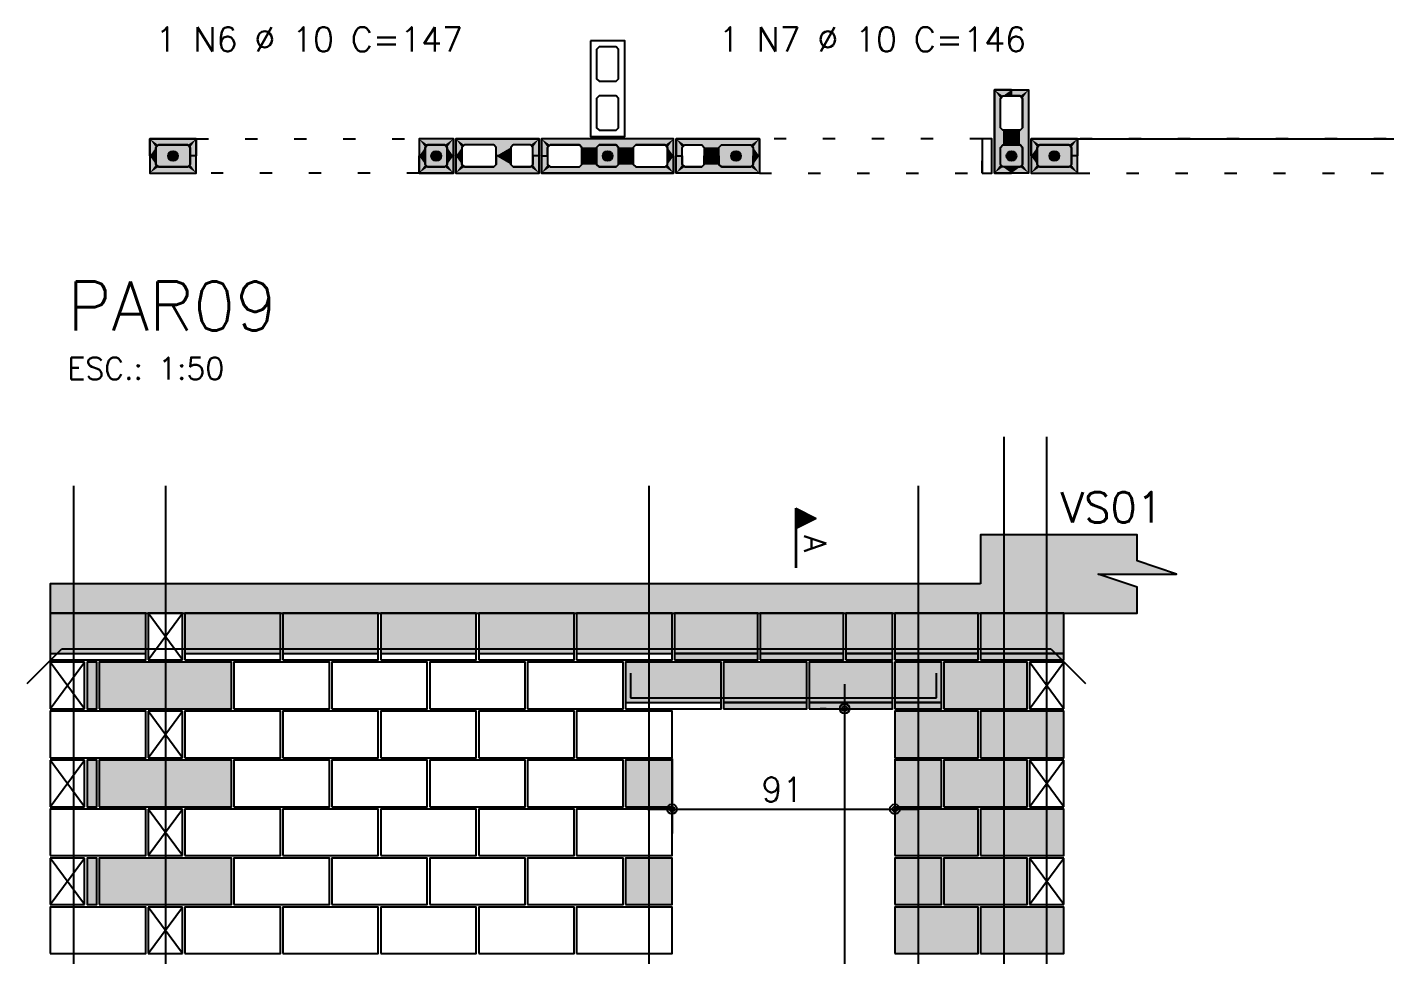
# Model space of a CAD drawing. Extents: x -1.9 to 86, y -1.6 to 61.
# Drawn here: x 7.53 to 18.62, y 38.34 to 45.91 of the extents above; entities that cross this region are included whole.
import ezdxf

# ---------------------------------------------------------------- set-up
doc = ezdxf.new("R2010")
doc.units = 0
doc.header["$MEASUREMENT"] = 0
doc.linetypes.add('ESTILO_TQS_0002', pattern=[0.4, 0.1, -0.3])
for name, color, linetype in [('25', 1, 'CONTINUOUS'), ('PENA_01', 1, 'CONTINUOUS'), ('PENA_02', 2, 'CONTINUOUS'), ('PENA_03', 3, 'CONTINUOUS'), ('PENA_05', 5, 'CONTINUOUS'), ('PENA_06', 6, 'CONTINUOUS'), ('PENA_09', 254, 'CONTINUOUS'), ('PENA_11', 252, 'CONTINUOUS'), ('PENA_19', 240, 'CONTINUOUS'), ('PENA_21', 100, 'CONTINUOUS'), ('PENA_23', 50, 'CONTINUOUS')]:
    doc.layers.add(name, color=color, linetype=linetype)
doc.styles.get("Standard").update_dxf_attribs({"font": 'ROMANS.SHX'})

msp = doc.modelspace()

# ---------------------------------------------------------------- linework, layer by layer
at = {"layer": '25', "linetype": 'Continuous'}
for points in [[(8.097, 40.726), (8.017, 40.726), (8.017, 40.346), (8.097, 40.346), (8.097, 40.726)], [(8.097, 39.926), (8.017, 39.926), (8.017, 39.546), (8.097, 39.546), (8.097, 39.926)], [(8.097, 39.126), (8.017, 39.126), (8.017, 38.746), (8.097, 38.746), (8.097, 39.126)]]:
    msp.add_lwpolyline(points, dxfattribs=at)
for points in [[(8.097, 40.726), (8.017, 40.726), (8.017, 40.346)], [(8.097, 40.726), (8.017, 40.346), (8.097, 40.346)], [(8.097, 40.726), (8.097, 40.346), (8.097, 40.726)], [(8.097, 39.926), (8.017, 39.926), (8.017, 39.546)], [(8.097, 39.926), (8.017, 39.546), (8.097, 39.546)], [(8.097, 39.926), (8.097, 39.546), (8.097, 39.926)], [(8.097, 39.126), (8.017, 39.126), (8.017, 38.746)], [(8.097, 39.126), (8.017, 38.746), (8.097, 38.746)], [(8.097, 39.126), (8.097, 38.746), (8.097, 39.126)]]:
    msp.add_solid(points, dxfattribs=at)
at = {"layer": 'PENA_01', "linetype": 'Continuous'}
for p, q in [((7.717, 40.796), (8.497, 40.796)), ((8.817, 40.796), (9.597, 40.796)), ((9.617, 40.796), (10.397, 40.796)), ((10.417, 40.796), (11.197, 40.796)), ((11.217, 40.796), (11.997, 40.796)), ((12.017, 40.796), (12.797, 40.796)), ((12.817, 40.796), (13.497, 40.796)), ((13.517, 40.796), (14.197, 40.796)), ((14.217, 40.796), (14.597, 40.796)), ((14.617, 40.796), (15.297, 40.796)), ((15.317, 40.796), (15.997, 40.796)), ((14.207, 40.546), (14.207, 35.726)), ((12.417, 40.396), (13.197, 40.396)), ((13.217, 40.396), (13.897, 40.396)), ((13.917, 40.396), (14.597, 40.396)), ((14.617, 40.396), (14.997, 40.396)), ((14.057, 40.346), (14.007, 40.346)), ((12.797, 39.936), (12.797, 39.326)), ((14.617, 39.936), (14.617, 39.326)), ((12.597, 39.526), (14.817, 39.526))]:
    msp.add_line(p, q, dxfattribs=at)
for points in [[(12.2, 45.751), (12.18, 45.731), (12.18, 45.491), (12.2, 45.471), (12.34, 45.471), (12.36, 45.491), (12.36, 45.731), (12.34, 45.751), (12.2, 45.751)], [(12.2, 45.351), (12.18, 45.331), (12.18, 45.091), (12.2, 45.071), (12.34, 45.071), (12.36, 45.091), (12.36, 45.331), (12.34, 45.351), (12.2, 45.351)], [(15.48, 45.091), (15.48, 45.331), (15.5, 45.351), (15.64, 45.351), (15.66, 45.331), (15.66, 45.091), (15.64, 45.071), (15.5, 45.071), (15.48, 45.091)], [(8.84, 44.951), (8.6, 44.951), (8.58, 44.931), (8.58, 44.791), (8.6, 44.771), (8.84, 44.771), (8.86, 44.791), (8.86, 44.931), (8.84, 44.951)], [(10.78, 44.791), (10.8, 44.771), (10.94, 44.771), (10.96, 44.791), (10.96, 44.931), (10.94, 44.951), (10.8, 44.951), (10.78, 44.931), (10.78, 44.791)], [(11.34, 44.951), (11.1, 44.951), (11.08, 44.931), (11.08, 44.791), (11.1, 44.771), (11.34, 44.771), (11.36, 44.791), (11.36, 44.931), (11.34, 44.951)], [(11.64, 44.951), (11.5, 44.951), (11.48, 44.931), (11.48, 44.791), (11.5, 44.771), (11.64, 44.771), (11.66, 44.791), (11.66, 44.931), (11.64, 44.951)], [(11.78, 44.791), (11.8, 44.771), (12.04, 44.771), (12.06, 44.791), (12.06, 44.931), (12.04, 44.951), (11.8, 44.951), (11.78, 44.931), (11.78, 44.791)], [(12.18, 44.791), (12.2, 44.771), (12.34, 44.771), (12.36, 44.791), (12.36, 44.931), (12.34, 44.951), (12.2, 44.951), (12.18, 44.931), (12.18, 44.791)], [(12.48, 44.791), (12.5, 44.771), (12.74, 44.771), (12.76, 44.791), (12.76, 44.931), (12.74, 44.951), (12.5, 44.951), (12.48, 44.931), (12.48, 44.791)], [(12.9, 44.951), (13.04, 44.951), (13.06, 44.931), (13.06, 44.791), (13.04, 44.771), (12.9, 44.771), (12.88, 44.791), (12.88, 44.931), (12.9, 44.951)], [(13.2, 44.951), (13.44, 44.951), (13.46, 44.931), (13.46, 44.791), (13.44, 44.771), (13.2, 44.771), (13.18, 44.791), (13.18, 44.931), (13.2, 44.951)], [(15.48, 44.791), (15.48, 44.931), (15.5, 44.951), (15.64, 44.951), (15.66, 44.931), (15.66, 44.791), (15.64, 44.771), (15.5, 44.771), (15.48, 44.791)], [(16.04, 44.951), (15.8, 44.951), (15.78, 44.931), (15.78, 44.791), (15.8, 44.771), (16.04, 44.771), (16.06, 44.791), (16.06, 44.931), (16.04, 44.951)]]:
    msp.add_lwpolyline(points, dxfattribs=at)
at = {"layer": 'PENA_02', "linetype": 'Continuous'}
for p, q in [((12.81, 45.001), (11.73, 45.001)), ((11.73, 45.001), (11.73, 44.721)), ((12.81, 44.721), (12.81, 45.001)), ((16.11, 45.001), (19.03, 45.001)), ((11.73, 44.721), (12.81, 44.721)), ((8.797, 41.126), (8.517, 41.126)), ((8.517, 41.126), (8.517, 40.746)), ((8.797, 40.746), (8.797, 41.126)), ((7.997, 40.726), (7.717, 40.726)), ((7.717, 40.726), (7.717, 40.346)), ((7.997, 40.346), (7.997, 40.726)), ((8.517, 40.746), (8.797, 40.746)), ((15.997, 40.726), (15.717, 40.726)), ((15.717, 40.726), (15.717, 40.346)), ((15.997, 40.346), (15.997, 40.726)), ((7.717, 40.346), (7.997, 40.346)), ((8.797, 40.326), (8.517, 40.326)), ((8.517, 40.326), (8.517, 39.946)), ((8.797, 39.946), (8.797, 40.326)), ((15.717, 40.346), (15.997, 40.346)), ((8.517, 39.946), (8.797, 39.946)), ((7.997, 39.926), (7.717, 39.926)), ((7.717, 39.926), (7.717, 39.546)), ((7.997, 39.546), (7.997, 39.926)), ((15.997, 39.926), (15.717, 39.926)), ((15.717, 39.926), (15.717, 39.546)), ((15.997, 39.546), (15.997, 39.926)), ((7.717, 39.546), (7.997, 39.546)), ((8.797, 39.526), (8.517, 39.526)), ((8.517, 39.526), (8.517, 39.146)), ((8.797, 39.146), (8.797, 39.526)), ((15.717, 39.546), (15.997, 39.546)), ((7.997, 39.126), (7.717, 39.126)), ((7.717, 39.126), (7.717, 38.746)), ((7.997, 38.746), (7.997, 39.126)), ((8.517, 39.146), (8.797, 39.146)), ((15.997, 39.126), (15.717, 39.126)), ((15.717, 39.126), (15.717, 38.746)), ((15.997, 38.746), (15.997, 39.126)), ((7.717, 38.746), (7.997, 38.746)), ((8.797, 38.726), (8.517, 38.726)), ((8.517, 38.726), (8.517, 38.346)), ((8.797, 38.346), (8.797, 38.726)), ((15.717, 38.746), (15.997, 38.746)), ((8.517, 38.346), (8.797, 38.346))]:
    msp.add_line(p, q, dxfattribs=at)
for points in [[(12.13, 45.801), (12.13, 45.021), (12.41, 45.021), (12.41, 45.801), (12.13, 45.801)], [(15.43, 44.721), (15.43, 45.401), (15.71, 45.401), (15.71, 44.721), (15.43, 44.721)], [(8.91, 45.001), (8.53, 45.001), (8.53, 44.721), (8.91, 44.721), (8.91, 45.001)], [(10.73, 44.721), (11.01, 44.721), (11.01, 45.001), (10.73, 45.001), (10.73, 44.721)], [(11.71, 45.001), (11.03, 45.001), (11.03, 44.721), (11.71, 44.721), (11.71, 45.001)], [(12.83, 45.001), (13.51, 45.001), (13.51, 44.721), (12.83, 44.721), (12.83, 45.001)], [(15.33, 44.721), (15.41, 44.721), (15.41, 45.001), (15.33, 45.001), (15.33, 44.721)], [(16.11, 45.001), (15.73, 45.001), (15.73, 44.721), (16.11, 44.721), (16.11, 45.001)], [(15.317, 41.366), (7.717, 41.366), (7.717, 41.126), (16.597, 41.126), (16.597, 41.339), (16.277, 41.446), (16.917, 41.446), (16.597, 41.553), (16.597, 41.766), (15.317, 41.766), (15.317, 41.366)], [(7.717, 40.746), (8.497, 40.746), (8.497, 41.126), (7.717, 41.126), (7.717, 40.746)], [(8.817, 40.746), (9.597, 40.746), (9.597, 41.126), (8.817, 41.126), (8.817, 40.746)], [(9.617, 40.746), (10.397, 40.746), (10.397, 41.126), (9.617, 41.126), (9.617, 40.746)], [(10.417, 40.746), (11.197, 40.746), (11.197, 41.126), (10.417, 41.126), (10.417, 40.746)], [(11.217, 40.746), (11.997, 40.746), (11.997, 41.126), (11.217, 41.126), (11.217, 40.746)], [(12.017, 40.746), (12.797, 40.746), (12.797, 41.126), (12.017, 41.126), (12.017, 40.746)], [(12.817, 40.746), (13.497, 40.746), (13.497, 41.126), (12.817, 41.126), (12.817, 40.746)], [(13.517, 40.746), (14.197, 40.746), (14.197, 41.126), (13.517, 41.126), (13.517, 40.746)], [(14.217, 40.746), (14.597, 40.746), (14.597, 41.126), (14.217, 41.126), (14.217, 40.746)], [(14.617, 40.746), (15.297, 40.746), (15.297, 41.126), (14.617, 41.126), (14.617, 40.746)], [(15.317, 40.746), (15.997, 40.746), (15.997, 41.126), (15.317, 41.126), (15.317, 40.746)], [(8.017, 40.346), (8.097, 40.346), (8.097, 40.726), (8.017, 40.726), (8.017, 40.346)], [(8.117, 40.346), (9.197, 40.346), (9.197, 40.726), (8.117, 40.726), (8.117, 40.346)], [(9.217, 40.346), (9.997, 40.346), (9.997, 40.726), (9.217, 40.726), (9.217, 40.346)], [(10.017, 40.346), (10.797, 40.346), (10.797, 40.726), (10.017, 40.726), (10.017, 40.346)], [(10.817, 40.346), (11.597, 40.346), (11.597, 40.726), (10.817, 40.726), (10.817, 40.346)], [(11.617, 40.346), (12.397, 40.346), (12.397, 40.726), (11.617, 40.726), (11.617, 40.346)], [(12.417, 40.346), (13.197, 40.346), (13.197, 40.726), (12.417, 40.726), (12.417, 40.346)], [(13.217, 40.346), (13.897, 40.346), (13.897, 40.726), (13.217, 40.726), (13.217, 40.346)], [(13.917, 40.346), (14.597, 40.346), (14.597, 40.726), (13.917, 40.726), (13.917, 40.346)], [(14.617, 40.346), (14.997, 40.346), (14.997, 40.726), (14.617, 40.726), (14.617, 40.346)], [(15.017, 40.346), (15.697, 40.346), (15.697, 40.726), (15.017, 40.726), (15.017, 40.346)], [(7.717, 39.946), (8.497, 39.946), (8.497, 40.326), (7.717, 40.326), (7.717, 39.946)], [(8.817, 39.946), (9.597, 39.946), (9.597, 40.326), (8.817, 40.326), (8.817, 39.946)], [(9.617, 39.946), (10.397, 39.946), (10.397, 40.326), (9.617, 40.326), (9.617, 39.946)], [(10.417, 39.946), (11.197, 39.946), (11.197, 40.326), (10.417, 40.326), (10.417, 39.946)], [(11.217, 39.946), (11.997, 39.946), (11.997, 40.326), (11.217, 40.326), (11.217, 39.946)], [(12.017, 39.946), (12.797, 39.946), (12.797, 40.326), (12.017, 40.326), (12.017, 39.946)], [(14.617, 39.946), (15.297, 39.946), (15.297, 40.326), (14.617, 40.326), (14.617, 39.946)], [(15.317, 39.946), (15.997, 39.946), (15.997, 40.326), (15.317, 40.326), (15.317, 39.946)], [(8.017, 39.546), (8.097, 39.546), (8.097, 39.926), (8.017, 39.926), (8.017, 39.546)], [(8.117, 39.546), (9.197, 39.546), (9.197, 39.926), (8.117, 39.926), (8.117, 39.546)], [(9.217, 39.546), (9.997, 39.546), (9.997, 39.926), (9.217, 39.926), (9.217, 39.546)], [(10.017, 39.546), (10.797, 39.546), (10.797, 39.926), (10.017, 39.926), (10.017, 39.546)], [(10.817, 39.546), (11.597, 39.546), (11.597, 39.926), (10.817, 39.926), (10.817, 39.546)], [(11.617, 39.546), (12.397, 39.546), (12.397, 39.926), (11.617, 39.926), (11.617, 39.546)], [(12.417, 39.546), (12.797, 39.546), (12.797, 39.926), (12.417, 39.926), (12.417, 39.546)], [(14.617, 39.546), (14.997, 39.546), (14.997, 39.926), (14.617, 39.926), (14.617, 39.546)], [(15.017, 39.546), (15.697, 39.546), (15.697, 39.926), (15.017, 39.926), (15.017, 39.546)], [(7.717, 39.146), (8.497, 39.146), (8.497, 39.526), (7.717, 39.526), (7.717, 39.146)], [(8.817, 39.146), (9.597, 39.146), (9.597, 39.526), (8.817, 39.526), (8.817, 39.146)], [(9.617, 39.146), (10.397, 39.146), (10.397, 39.526), (9.617, 39.526), (9.617, 39.146)], [(10.417, 39.146), (11.197, 39.146), (11.197, 39.526), (10.417, 39.526), (10.417, 39.146)], [(11.217, 39.146), (11.997, 39.146), (11.997, 39.526), (11.217, 39.526), (11.217, 39.146)], [(12.017, 39.146), (12.797, 39.146), (12.797, 39.526), (12.017, 39.526), (12.017, 39.146)], [(14.617, 39.146), (15.297, 39.146), (15.297, 39.526), (14.617, 39.526), (14.617, 39.146)], [(15.317, 39.146), (15.997, 39.146), (15.997, 39.526), (15.317, 39.526), (15.317, 39.146)], [(8.017, 38.746), (8.097, 38.746), (8.097, 39.126), (8.017, 39.126), (8.017, 38.746)], [(8.117, 38.746), (9.197, 38.746), (9.197, 39.126), (8.117, 39.126), (8.117, 38.746)], [(9.217, 38.746), (9.997, 38.746), (9.997, 39.126), (9.217, 39.126), (9.217, 38.746)], [(10.017, 38.746), (10.797, 38.746), (10.797, 39.126), (10.017, 39.126), (10.017, 38.746)], [(10.817, 38.746), (11.597, 38.746), (11.597, 39.126), (10.817, 39.126), (10.817, 38.746)], [(11.617, 38.746), (12.397, 38.746), (12.397, 39.126), (11.617, 39.126), (11.617, 38.746)], [(12.417, 38.746), (12.797, 38.746), (12.797, 39.126), (12.417, 39.126), (12.417, 38.746)], [(14.617, 38.746), (14.997, 38.746), (14.997, 39.126), (14.617, 39.126), (14.617, 38.746)], [(15.017, 38.746), (15.697, 38.746), (15.697, 39.126), (15.017, 39.126), (15.017, 38.746)], [(7.717, 38.346), (8.497, 38.346), (8.497, 38.726), (7.717, 38.726), (7.717, 38.346)], [(8.817, 38.346), (9.597, 38.346), (9.597, 38.726), (8.817, 38.726), (8.817, 38.346)], [(9.617, 38.346), (10.397, 38.346), (10.397, 38.726), (9.617, 38.726), (9.617, 38.346)], [(10.417, 38.346), (11.197, 38.346), (11.197, 38.726), (10.417, 38.726), (10.417, 38.346)], [(11.217, 38.346), (11.997, 38.346), (11.997, 38.726), (11.217, 38.726), (11.217, 38.346)], [(12.017, 38.346), (12.797, 38.346), (12.797, 38.726), (12.017, 38.726), (12.017, 38.346)], [(14.617, 38.346), (15.297, 38.346), (15.297, 38.726), (14.617, 38.726), (14.617, 38.346)], [(15.317, 38.346), (15.997, 38.346), (15.997, 38.726), (15.317, 38.726), (15.317, 38.346)]]:
    msp.add_lwpolyline(points, dxfattribs=at)
for centre, radius in [((14.207, 40.346), 0.04), ((14.207, 40.346), 0.02), ((12.797, 39.526), 0.04), ((12.797, 39.526), 0.02), ((14.617, 39.526), 0.04), ((14.617, 39.526), 0.02)]:
    msp.add_circle(centre, radius, dxfattribs=at)
at = {"layer": 'PENA_03', "linetype": 'Continuous'}
for p, q in [((13.809, 41.496), (13.809, 41.983)), ((13.809, 41.983), (13.975, 41.9)), ((13.81, 41.981), (13.81, 41.818)), ((13.81, 41.981), (13.973, 41.9)), ((13.822, 41.976), (13.822, 41.823)), ((13.834, 41.97), (13.834, 41.829)), ((13.847, 41.963), (13.847, 41.836)), ((13.86, 41.957), (13.86, 41.842)), ((13.873, 41.951), (13.873, 41.849)), ((13.885, 41.944), (13.885, 41.855)), ((13.898, 41.938), (13.898, 41.861)), ((13.911, 41.931), (13.911, 41.868)), ((13.973, 41.9), (13.81, 41.818)), ((13.975, 41.9), (13.81, 41.817)), ((13.924, 41.925), (13.924, 41.874)), ((13.936, 41.919), (13.936, 41.88)), ((13.949, 41.912), (13.949, 41.887)), ((13.962, 41.906), (13.962, 41.893)), ((13.81, 41.817), (13.81, 41.496)), ((8.517, 40.746), (8.797, 41.126)), ((8.797, 40.746), (8.517, 41.126)), ((7.717, 40.346), (7.997, 40.726)), ((7.997, 40.346), (7.717, 40.726)), ((15.717, 40.346), (15.997, 40.726)), ((15.997, 40.346), (15.717, 40.726)), ((8.517, 39.946), (8.797, 40.326)), ((8.797, 39.946), (8.517, 40.326)), ((7.717, 39.546), (7.997, 39.926)), ((7.997, 39.546), (7.717, 39.926)), ((15.717, 39.546), (15.997, 39.926)), ((15.997, 39.546), (15.717, 39.926)), ((8.517, 39.146), (8.797, 39.526)), ((8.797, 39.146), (8.517, 39.526)), ((7.717, 38.746), (7.997, 39.126)), ((7.997, 38.746), (7.717, 39.126)), ((15.717, 38.746), (15.997, 39.126)), ((15.997, 38.746), (15.717, 39.126)), ((8.517, 38.346), (8.797, 38.726)), ((8.797, 38.346), (8.517, 38.726))]:
    msp.add_line(p, q, dxfattribs=at)
for points in [[(8.58, 44.931), (8.6, 44.951), (8.84, 44.951), (8.86, 44.931), (8.86, 44.791), (8.84, 44.771), (8.6, 44.771), (8.58, 44.791), (8.58, 44.931)], [(10.94, 44.951), (10.96, 44.931), (10.96, 44.791), (10.94, 44.771), (10.8, 44.771), (10.78, 44.791), (10.78, 44.931), (10.8, 44.951), (10.94, 44.951)], [(12.34, 44.951), (12.36, 44.931), (12.36, 44.791), (12.34, 44.771), (12.2, 44.771), (12.18, 44.791), (12.18, 44.931), (12.2, 44.951), (12.34, 44.951)], [(13.46, 44.791), (13.44, 44.771), (13.2, 44.771), (13.18, 44.791), (13.18, 44.931), (13.2, 44.951), (13.44, 44.951), (13.46, 44.931), (13.46, 44.791)], [(15.48, 44.931), (15.5, 44.951), (15.64, 44.951), (15.66, 44.931), (15.66, 44.791), (15.64, 44.771), (15.5, 44.771), (15.48, 44.791), (15.48, 44.931)], [(15.78, 44.931), (15.8, 44.951), (16.04, 44.951), (16.06, 44.931), (16.06, 44.791), (16.04, 44.771), (15.8, 44.771), (15.78, 44.791), (15.78, 44.931)]]:
    msp.add_lwpolyline(points, dxfattribs=at)
at = {"layer": 'PENA_03', "linetype": 'ESTILO_TQS_0002'}
for points in [[(10.73, 44.721), (8.91, 44.721), (8.91, 45.001), (10.73, 45.001), (10.73, 44.721)], [(13.51, 44.721), (15.33, 44.721), (15.33, 45.001), (13.51, 45.001), (13.51, 44.721)], [(16.11, 44.721), (19.03, 44.721), (19.03, 45.001), (16.11, 45.001), (16.11, 44.721)]]:
    msp.add_lwpolyline(points, dxfattribs=at)
at = {"layer": 'PENA_03', "linetype": 'Continuous'}
for centre in [(8.72, 44.861), (10.87, 44.861), (12.27, 44.861), (13.32, 44.861), (15.57, 44.861), (15.92, 44.861)]:
    msp.add_circle(centre, 0.04, dxfattribs=at)
for points in [[(8.76, 44.861), (8.7, 44.895), (8.683, 44.874)], [(8.76, 44.861), (8.683, 44.874), (8.683, 44.847)], [(8.76, 44.861), (8.683, 44.847), (8.7, 44.826)], [(8.76, 44.861), (8.727, 44.9), (8.7, 44.895)], [(8.76, 44.861), (8.7, 44.826), (8.727, 44.821)], [(8.76, 44.861), (8.751, 44.886), (8.727, 44.9)], [(8.76, 44.861), (8.727, 44.821), (8.751, 44.835)], [(8.76, 44.861), (8.751, 44.835), (8.76, 44.861)], [(10.91, 44.861), (10.85, 44.895), (10.833, 44.874)], [(10.91, 44.861), (10.833, 44.874), (10.833, 44.847)], [(10.91, 44.861), (10.833, 44.847), (10.85, 44.826)], [(10.91, 44.861), (10.877, 44.9), (10.85, 44.895)], [(10.91, 44.861), (10.85, 44.826), (10.877, 44.821)], [(10.91, 44.861), (10.901, 44.886), (10.877, 44.9)], [(10.91, 44.861), (10.877, 44.821), (10.901, 44.835)], [(10.91, 44.861), (10.901, 44.835), (10.91, 44.861)], [(12.31, 44.861), (12.25, 44.895), (12.233, 44.874)], [(12.31, 44.861), (12.233, 44.874), (12.233, 44.847)], [(12.31, 44.861), (12.233, 44.847), (12.25, 44.826)], [(12.31, 44.861), (12.277, 44.9), (12.25, 44.895)], [(12.31, 44.861), (12.25, 44.826), (12.277, 44.821)], [(12.31, 44.861), (12.301, 44.886), (12.277, 44.9)], [(12.31, 44.861), (12.277, 44.821), (12.301, 44.835)], [(12.31, 44.861), (12.301, 44.835), (12.31, 44.861)], [(13.36, 44.861), (13.3, 44.895), (13.283, 44.874)], [(13.36, 44.861), (13.283, 44.874), (13.283, 44.847)], [(13.36, 44.861), (13.283, 44.847), (13.3, 44.826)], [(13.36, 44.861), (13.327, 44.9), (13.3, 44.895)], [(13.36, 44.861), (13.3, 44.826), (13.327, 44.821)], [(13.36, 44.861), (13.351, 44.886), (13.327, 44.9)], [(13.36, 44.861), (13.327, 44.821), (13.351, 44.835)], [(13.36, 44.861), (13.351, 44.835), (13.36, 44.861)], [(15.61, 44.861), (15.55, 44.895), (15.533, 44.874)], [(15.61, 44.861), (15.533, 44.874), (15.533, 44.847)], [(15.61, 44.861), (15.533, 44.847), (15.55, 44.826)], [(15.61, 44.861), (15.577, 44.9), (15.55, 44.895)], [(15.61, 44.861), (15.55, 44.826), (15.577, 44.821)], [(15.61, 44.861), (15.601, 44.886), (15.577, 44.9)], [(15.61, 44.861), (15.577, 44.821), (15.601, 44.835)], [(15.61, 44.861), (15.601, 44.835), (15.61, 44.861)], [(15.96, 44.861), (15.9, 44.895), (15.883, 44.874)], [(15.96, 44.861), (15.883, 44.874), (15.883, 44.847)], [(15.96, 44.861), (15.883, 44.847), (15.9, 44.826)], [(15.96, 44.861), (15.927, 44.9), (15.9, 44.895)], [(15.96, 44.861), (15.9, 44.826), (15.927, 44.821)], [(15.96, 44.861), (15.951, 44.886), (15.927, 44.9)], [(15.96, 44.861), (15.927, 44.821), (15.951, 44.835)], [(15.96, 44.861), (15.951, 44.835), (15.96, 44.861)]]:
    msp.add_solid(points, dxfattribs=at)
at = {"layer": 'PENA_05', "linetype": 'Continuous'}
for p, q in [((7.528, 40.553), (7.811, 40.836)), ((7.811, 40.836), (15.891, 40.836)), ((15.891, 40.836), (16.174, 40.553)), ((12.457, 40.636), (12.457, 40.436)), ((14.957, 40.436), (14.957, 40.636)), ((12.457, 40.436), (14.957, 40.436))]:
    msp.add_line(p, q, dxfattribs=at)
for points in [[(15.507, 42.566), (15.507, 35.926)], [(15.857, 42.566), (15.857, 35.926)], [(7.907, 42.166), (7.907, 35.926)], [(8.657, 42.166), (8.657, 35.926)], [(12.607, 42.166), (12.607, 35.926)], [(14.807, 42.166), (14.807, 35.926)]]:
    msp.add_lwpolyline(points, dxfattribs=at)
at = {"layer": 'PENA_09', "linetype": 'Continuous'}
for points in [[(10.96, 44.861), (11.01, 44.861), (11.01, 45.001), (10.73, 45.001), (10.73, 44.861), (10.78, 44.861), (10.78, 44.931), (10.8, 44.951), (10.94, 44.951), (10.96, 44.931), (10.96, 44.861)], [(10.96, 44.861), (11.01, 44.861), (11.01, 44.721), (10.73, 44.721), (10.73, 44.861), (10.78, 44.861), (10.78, 44.791), (10.8, 44.771), (10.94, 44.771), (10.96, 44.791), (10.96, 44.861)], [(7.717, 40.796), (8.497, 40.796), (8.497, 41.126), (7.717, 41.126), (7.717, 40.796)], [(8.817, 40.796), (9.597, 40.796), (9.597, 41.126), (8.817, 41.126), (8.817, 40.796)], [(9.617, 40.796), (10.397, 40.796), (10.397, 41.126), (9.617, 41.126), (9.617, 40.796)], [(10.417, 40.796), (11.197, 40.796), (11.197, 41.126), (10.417, 41.126), (10.417, 40.796)], [(11.217, 40.796), (11.997, 40.796), (11.997, 41.126), (11.217, 41.126), (11.217, 40.796)], [(12.017, 40.796), (12.797, 40.796), (12.797, 41.126), (12.017, 41.126), (12.017, 40.796)], [(12.817, 40.796), (13.497, 40.796), (13.497, 41.126), (12.817, 41.126), (12.817, 40.796)], [(13.517, 40.796), (14.197, 40.796), (14.197, 41.126), (13.517, 41.126), (13.517, 40.796)], [(14.217, 40.796), (14.597, 40.796), (14.597, 41.126), (14.217, 41.126), (14.217, 40.796)], [(14.617, 40.796), (15.297, 40.796), (15.297, 41.126), (14.617, 41.126), (14.617, 40.796)], [(15.317, 40.796), (15.997, 40.796), (15.997, 41.126), (15.317, 41.126), (15.317, 40.796)], [(12.417, 40.396), (13.197, 40.396), (13.197, 40.726), (12.417, 40.726), (12.417, 40.396)], [(13.217, 40.396), (13.897, 40.396), (13.897, 40.726), (13.217, 40.726), (13.217, 40.396)], [(13.917, 40.396), (14.597, 40.396), (14.597, 40.726), (13.917, 40.726), (13.917, 40.396)], [(14.617, 40.396), (14.997, 40.396), (14.997, 40.726), (14.617, 40.726), (14.617, 40.396)]]:
    msp.add_lwpolyline(points, dxfattribs=at)
for points in [[(10.73, 44.861), (10.78, 44.931), (10.73, 45.001)], [(10.78, 44.931), (10.8, 44.951), (10.73, 45.001)], [(10.73, 45.001), (10.8, 44.951), (11.01, 45.001)], [(10.78, 44.931), (10.73, 44.861), (10.78, 44.861)], [(10.8, 44.951), (10.94, 44.951), (11.01, 45.001)], [(11.01, 45.001), (10.94, 44.951), (10.96, 44.931)], [(11.01, 44.861), (11.01, 45.001), (10.96, 44.931)], [(10.96, 44.861), (11.01, 44.861), (10.96, 44.931)], [(10.73, 44.861), (10.78, 44.791), (10.73, 44.721)], [(10.78, 44.791), (10.73, 44.861), (10.78, 44.861)], [(10.96, 44.861), (11.01, 44.861), (10.96, 44.791)], [(11.01, 44.861), (11.01, 44.721), (10.96, 44.791)], [(10.78, 44.791), (10.8, 44.771), (10.73, 44.721)], [(10.73, 44.721), (10.8, 44.771), (11.01, 44.721)], [(10.8, 44.771), (10.94, 44.771), (11.01, 44.721)], [(11.01, 44.721), (10.94, 44.771), (10.96, 44.791)], [(7.717, 40.796), (8.497, 40.796), (8.497, 41.126)], [(7.717, 40.796), (8.497, 41.126), (7.717, 41.126)], [(7.717, 40.796), (7.717, 41.126), (7.717, 40.796)], [(8.817, 40.796), (9.597, 40.796), (9.597, 41.126)], [(8.817, 40.796), (9.597, 41.126), (8.817, 41.126)], [(8.817, 40.796), (8.817, 41.126), (8.817, 40.796)], [(9.617, 40.796), (10.397, 40.796), (10.397, 41.126)], [(9.617, 40.796), (10.397, 41.126), (9.617, 41.126)], [(9.617, 40.796), (9.617, 41.126), (9.617, 40.796)], [(10.417, 40.796), (11.197, 40.796), (11.197, 41.126)], [(10.417, 40.796), (11.197, 41.126), (10.417, 41.126)], [(10.417, 40.796), (10.417, 41.126), (10.417, 40.796)], [(11.217, 40.796), (11.997, 40.796), (11.997, 41.126)], [(11.217, 40.796), (11.997, 41.126), (11.217, 41.126)], [(11.217, 40.796), (11.217, 41.126), (11.217, 40.796)], [(12.017, 40.796), (12.797, 40.796), (12.797, 41.126)], [(12.017, 40.796), (12.797, 41.126), (12.017, 41.126)], [(12.017, 40.796), (12.017, 41.126), (12.017, 40.796)], [(12.817, 40.796), (13.497, 40.796), (13.497, 41.126)], [(12.817, 40.796), (13.497, 41.126), (12.817, 41.126)], [(12.817, 40.796), (12.817, 41.126), (12.817, 40.796)], [(13.517, 40.796), (14.197, 40.796), (14.197, 41.126)], [(13.517, 40.796), (14.197, 41.126), (13.517, 41.126)], [(13.517, 40.796), (13.517, 41.126), (13.517, 40.796)], [(14.217, 40.796), (14.597, 40.796), (14.597, 41.126)], [(14.217, 40.796), (14.597, 41.126), (14.217, 41.126)], [(14.217, 40.796), (14.217, 41.126), (14.217, 40.796)], [(14.617, 40.796), (15.297, 40.796), (15.297, 41.126)], [(14.617, 40.796), (15.297, 41.126), (14.617, 41.126)], [(14.617, 40.796), (14.617, 41.126), (14.617, 40.796)], [(15.317, 40.796), (15.997, 40.796), (15.997, 41.126)], [(15.317, 40.796), (15.997, 41.126), (15.317, 41.126)], [(15.317, 40.796), (15.317, 41.126), (15.317, 40.796)], [(12.417, 40.396), (13.197, 40.396), (13.197, 40.726)], [(12.417, 40.396), (13.197, 40.726), (12.417, 40.726)], [(12.417, 40.396), (12.417, 40.726), (12.417, 40.396)], [(13.217, 40.396), (13.897, 40.396), (13.897, 40.726)], [(13.217, 40.396), (13.897, 40.726), (13.217, 40.726)], [(13.217, 40.396), (13.217, 40.726), (13.217, 40.396)], [(13.917, 40.396), (14.597, 40.396), (14.597, 40.726)], [(13.917, 40.396), (14.597, 40.726), (13.917, 40.726)], [(13.917, 40.396), (13.917, 40.726), (13.917, 40.396)], [(14.617, 40.396), (14.997, 40.396), (14.997, 40.726)], [(14.617, 40.396), (14.997, 40.726), (14.617, 40.726)], [(14.617, 40.396), (14.617, 40.726), (14.617, 40.396)]]:
    msp.add_solid(points, dxfattribs=at)
at = {"layer": 'PENA_11', "linetype": 'Continuous'}
for points in [[(8.58, 44.931), (8.6, 44.951), (8.84, 44.951)], [(8.58, 44.931), (8.84, 44.951), (8.86, 44.931)], [(8.58, 44.931), (8.86, 44.931), (8.86, 44.791)], [(8.58, 44.931), (8.86, 44.791), (8.84, 44.771)], [(8.58, 44.931), (8.84, 44.771), (8.6, 44.771)], [(8.58, 44.931), (8.6, 44.771), (8.58, 44.791)], [(8.58, 44.931), (8.58, 44.791), (8.58, 44.931)], [(10.94, 44.951), (10.8, 44.771), (10.78, 44.791)], [(10.94, 44.951), (10.78, 44.791), (10.78, 44.931)], [(10.94, 44.951), (10.78, 44.931), (10.8, 44.951)], [(10.94, 44.951), (10.94, 44.771), (10.8, 44.771)], [(10.94, 44.951), (10.8, 44.951), (10.94, 44.951)], [(10.94, 44.951), (10.96, 44.931), (10.96, 44.791)], [(10.94, 44.951), (10.96, 44.791), (10.94, 44.771)], [(12.34, 44.951), (12.2, 44.771), (12.18, 44.791)], [(12.34, 44.951), (12.18, 44.791), (12.18, 44.931)], [(12.34, 44.951), (12.18, 44.931), (12.2, 44.951)], [(12.34, 44.951), (12.34, 44.771), (12.2, 44.771)], [(12.34, 44.951), (12.2, 44.951), (12.34, 44.951)], [(12.34, 44.951), (12.36, 44.931), (12.36, 44.791)], [(12.34, 44.951), (12.36, 44.791), (12.34, 44.771)], [(13.46, 44.791), (13.18, 44.931), (13.2, 44.951)], [(13.46, 44.791), (13.18, 44.791), (13.18, 44.931)], [(13.46, 44.791), (13.2, 44.951), (13.44, 44.951)], [(13.46, 44.791), (13.44, 44.951), (13.46, 44.931)], [(13.46, 44.791), (13.46, 44.931), (13.46, 44.791)], [(15.48, 44.931), (15.5, 44.951), (15.64, 44.951)], [(15.48, 44.931), (15.64, 44.951), (15.66, 44.931)], [(15.48, 44.931), (15.66, 44.931), (15.66, 44.791)], [(15.48, 44.931), (15.66, 44.791), (15.64, 44.771)], [(15.48, 44.931), (15.64, 44.771), (15.5, 44.771)], [(15.48, 44.931), (15.5, 44.771), (15.48, 44.791)], [(15.48, 44.931), (15.48, 44.791), (15.48, 44.931)], [(15.78, 44.931), (15.8, 44.951), (16.04, 44.951)], [(15.78, 44.931), (16.04, 44.951), (16.06, 44.931)], [(15.78, 44.931), (16.06, 44.931), (16.06, 44.791)], [(15.78, 44.931), (16.06, 44.791), (16.04, 44.771)], [(15.78, 44.931), (16.04, 44.771), (15.8, 44.771)], [(15.78, 44.931), (15.8, 44.771), (15.78, 44.791)], [(15.78, 44.931), (15.78, 44.791), (15.78, 44.931)], [(13.46, 44.791), (13.2, 44.771), (13.18, 44.791)], [(13.46, 44.791), (13.44, 44.771), (13.2, 44.771)], [(16.277, 41.446), (16.597, 41.766), (15.317, 41.766)], [(16.277, 41.446), (15.317, 41.766), (16.597, 41.126)], [(16.597, 41.126), (15.317, 41.766), (15.317, 41.366)], [(16.277, 41.446), (16.597, 41.553), (16.597, 41.766)], [(16.277, 41.446), (16.917, 41.446), (16.597, 41.553)], [(16.277, 41.446), (16.597, 41.126), (16.597, 41.339)], [(16.597, 41.126), (15.317, 41.366), (7.717, 41.366)], [(16.597, 41.126), (7.717, 41.366), (7.717, 41.126)]]:
    msp.add_solid(points, dxfattribs=at)
at = {"layer": 'PENA_19', "linetype": 'Continuous'}
for points in [[(11.73, 44.861), (11.78, 44.861), (11.78, 44.931), (11.8, 44.951), (12.04, 44.951), (12.06, 44.931), (12.06, 44.861), (12.18, 44.861), (12.18, 44.931), (12.2, 44.951), (12.34, 44.951), (12.36, 44.931), (12.36, 44.861), (12.48, 44.861), (12.48, 44.931), (12.5, 44.951), (12.74, 44.951), (12.76, 44.931), (12.76, 44.861), (12.81, 44.861), (12.81, 45.001), (11.73, 45.001), (11.73, 44.861)], [(11.73, 44.861), (11.78, 44.861), (11.78, 44.791), (11.8, 44.771), (12.04, 44.771), (12.06, 44.791), (12.06, 44.861), (12.18, 44.861), (12.18, 44.791), (12.2, 44.771), (12.34, 44.771), (12.36, 44.791), (12.36, 44.861), (12.48, 44.861), (12.48, 44.791), (12.5, 44.771), (12.74, 44.771), (12.76, 44.791), (12.76, 44.861), (12.81, 44.861), (12.81, 44.721), (11.73, 44.721), (11.73, 44.861)], [(8.117, 40.346), (9.197, 40.346), (9.197, 40.726), (8.117, 40.726), (8.117, 40.346)], [(8.117, 39.546), (9.197, 39.546), (9.197, 39.926), (8.117, 39.926), (8.117, 39.546)], [(8.117, 38.746), (9.197, 38.746), (9.197, 39.126), (8.117, 39.126), (8.117, 38.746)]]:
    msp.add_lwpolyline(points, dxfattribs=at)
for points in [[(12.81, 45.001), (11.73, 45.001), (11.8, 44.951)], [(11.73, 45.001), (11.73, 44.861), (11.78, 44.861)], [(11.73, 45.001), (11.78, 44.861), (11.78, 44.931)], [(11.73, 45.001), (11.78, 44.931), (11.8, 44.951)], [(12.81, 45.001), (11.8, 44.951), (12.04, 44.951)], [(12.81, 45.001), (12.04, 44.951), (12.2, 44.951)], [(12.06, 44.931), (12.2, 44.951), (12.04, 44.951)], [(12.06, 44.931), (12.18, 44.931), (12.2, 44.951)], [(12.06, 44.931), (12.06, 44.861), (12.18, 44.861)], [(12.06, 44.931), (12.18, 44.861), (12.18, 44.931)], [(12.81, 45.001), (12.2, 44.951), (12.34, 44.951)], [(12.81, 45.001), (12.34, 44.951), (12.36, 44.931)], [(12.81, 45.001), (12.36, 44.931), (12.5, 44.951)], [(12.36, 44.931), (12.48, 44.931), (12.5, 44.951)], [(12.36, 44.931), (12.36, 44.861), (12.48, 44.861)], [(12.36, 44.931), (12.48, 44.861), (12.48, 44.931)], [(12.81, 45.001), (12.5, 44.951), (12.74, 44.951)], [(12.81, 45.001), (12.74, 44.951), (12.76, 44.931)], [(12.81, 45.001), (12.76, 44.931), (12.81, 44.861)], [(12.81, 44.861), (12.76, 44.931), (12.76, 44.861)], [(11.73, 44.721), (11.73, 44.861), (11.78, 44.861)], [(11.73, 44.721), (11.78, 44.861), (11.78, 44.791)], [(12.06, 44.791), (12.06, 44.861), (12.18, 44.861)], [(12.06, 44.791), (12.18, 44.861), (12.18, 44.791)], [(12.36, 44.791), (12.36, 44.861), (12.48, 44.861)], [(12.36, 44.791), (12.48, 44.861), (12.48, 44.791)], [(12.81, 44.721), (12.76, 44.791), (12.81, 44.861)], [(12.81, 44.861), (12.76, 44.791), (12.76, 44.861)], [(11.73, 44.721), (11.78, 44.791), (11.8, 44.771)], [(12.81, 44.721), (11.73, 44.721), (11.8, 44.771)], [(12.81, 44.721), (11.8, 44.771), (12.04, 44.771)], [(12.06, 44.791), (12.2, 44.771), (12.04, 44.771)], [(12.81, 44.721), (12.04, 44.771), (12.2, 44.771)], [(12.06, 44.791), (12.18, 44.791), (12.2, 44.771)], [(12.81, 44.721), (12.2, 44.771), (12.34, 44.771)], [(12.81, 44.721), (12.34, 44.771), (12.36, 44.791)], [(12.81, 44.721), (12.36, 44.791), (12.5, 44.771)], [(12.36, 44.791), (12.48, 44.791), (12.5, 44.771)], [(12.81, 44.721), (12.5, 44.771), (12.74, 44.771)], [(12.81, 44.721), (12.74, 44.771), (12.76, 44.791)], [(8.117, 40.346), (9.197, 40.346), (9.197, 40.726)], [(8.117, 40.346), (9.197, 40.726), (8.117, 40.726)], [(8.117, 40.346), (8.117, 40.726), (8.117, 40.346)], [(8.117, 39.546), (9.197, 39.546), (9.197, 39.926)], [(8.117, 39.546), (9.197, 39.926), (8.117, 39.926)], [(8.117, 39.546), (8.117, 39.926), (8.117, 39.546)], [(8.117, 38.746), (9.197, 38.746), (9.197, 39.126)], [(8.117, 38.746), (9.197, 39.126), (8.117, 39.126)], [(8.117, 38.746), (8.117, 39.126), (8.117, 38.746)]]:
    msp.add_solid(points, dxfattribs=at)
at = {"layer": 'PENA_21', "linetype": 'Continuous'}
for points in [[(15.57, 44.721), (15.57, 44.771), (15.5, 44.771), (15.48, 44.791), (15.48, 44.931), (15.5, 44.951), (15.57, 44.951), (15.57, 45.071), (15.5, 45.071), (15.48, 45.091), (15.48, 45.331), (15.5, 45.351), (15.57, 45.351), (15.57, 45.401), (15.43, 45.401), (15.43, 44.721), (15.57, 44.721)], [(15.57, 44.721), (15.57, 44.771), (15.64, 44.771), (15.66, 44.791), (15.66, 44.931), (15.64, 44.951), (15.57, 44.951), (15.57, 45.071), (15.64, 45.071), (15.66, 45.091), (15.66, 45.331), (15.64, 45.351), (15.57, 45.351), (15.57, 45.401), (15.71, 45.401), (15.71, 44.721), (15.57, 44.721)], [(11.71, 44.861), (11.66, 44.861), (11.66, 44.931), (11.64, 44.951), (11.5, 44.951), (11.48, 44.931), (11.48, 44.861), (11.36, 44.861), (11.36, 44.931), (11.34, 44.951), (11.1, 44.951), (11.08, 44.931), (11.08, 44.861), (11.03, 44.861), (11.03, 45.001), (11.71, 45.001), (11.71, 44.861)], [(12.83, 44.861), (12.88, 44.861), (12.88, 44.931), (12.9, 44.951), (13.04, 44.951), (13.06, 44.931), (13.06, 44.861), (13.18, 44.861), (13.18, 44.931), (13.2, 44.951), (13.44, 44.951), (13.46, 44.931), (13.46, 44.861), (13.51, 44.861), (13.51, 45.001), (12.83, 45.001), (12.83, 44.861)], [(11.71, 44.861), (11.66, 44.861), (11.66, 44.791), (11.64, 44.771), (11.5, 44.771), (11.48, 44.791), (11.48, 44.861), (11.36, 44.861), (11.36, 44.791), (11.34, 44.771), (11.1, 44.771), (11.08, 44.791), (11.08, 44.861), (11.03, 44.861), (11.03, 44.721), (11.71, 44.721), (11.71, 44.861)], [(12.83, 44.861), (12.88, 44.861), (12.88, 44.791), (12.9, 44.771), (13.04, 44.771), (13.06, 44.791), (13.06, 44.861), (13.18, 44.861), (13.18, 44.791), (13.2, 44.771), (13.44, 44.771), (13.46, 44.791), (13.46, 44.861), (13.51, 44.861), (13.51, 44.721), (12.83, 44.721), (12.83, 44.861)], [(12.817, 40.746), (13.497, 40.746), (13.497, 40.796), (12.817, 40.796), (12.817, 40.746)], [(13.517, 40.746), (14.197, 40.746), (14.197, 40.796), (13.517, 40.796), (13.517, 40.746)], [(14.617, 40.746), (15.297, 40.746), (15.297, 40.796), (14.617, 40.796), (14.617, 40.746)], [(15.017, 40.346), (15.697, 40.346), (15.697, 40.726), (15.017, 40.726), (15.017, 40.346)], [(15.317, 40.746), (15.997, 40.746), (15.997, 40.796), (15.317, 40.796), (15.317, 40.746)], [(13.217, 40.346), (13.897, 40.346), (13.897, 40.396), (13.217, 40.396), (13.217, 40.346)], [(13.917, 40.346), (14.597, 40.346), (14.597, 40.396), (13.917, 40.396), (13.917, 40.346)], [(14.617, 39.946), (15.297, 39.946), (15.297, 40.326), (14.617, 40.326), (14.617, 39.946)], [(15.317, 39.946), (15.997, 39.946), (15.997, 40.326), (15.317, 40.326), (15.317, 39.946)], [(15.017, 39.546), (15.697, 39.546), (15.697, 39.926), (15.017, 39.926), (15.017, 39.546)], [(14.617, 39.146), (15.297, 39.146), (15.297, 39.526), (14.617, 39.526), (14.617, 39.146)], [(15.317, 39.146), (15.997, 39.146), (15.997, 39.526), (15.317, 39.526), (15.317, 39.146)], [(15.017, 38.746), (15.697, 38.746), (15.697, 39.126), (15.017, 39.126), (15.017, 38.746)], [(14.617, 38.346), (15.297, 38.346), (15.297, 38.726), (14.617, 38.726), (14.617, 38.346)], [(15.317, 38.346), (15.997, 38.346), (15.997, 38.726), (15.317, 38.726), (15.317, 38.346)]]:
    msp.add_lwpolyline(points, dxfattribs=at)
for points in [[(15.57, 45.401), (15.43, 45.401), (15.5, 45.351)], [(15.5, 45.351), (15.43, 45.401), (15.48, 45.331)], [(15.43, 45.401), (15.48, 44.791), (15.48, 45.331)], [(15.43, 44.721), (15.48, 44.791), (15.43, 45.401)], [(15.57, 45.351), (15.57, 45.401), (15.5, 45.351)], [(15.64, 45.351), (15.57, 45.351), (15.71, 45.401)], [(15.57, 45.351), (15.57, 45.401), (15.71, 45.401)], [(15.66, 45.331), (15.64, 45.351), (15.71, 45.401)], [(15.66, 45.091), (15.71, 45.401), (15.66, 44.931)], [(15.66, 44.931), (15.71, 45.401), (15.66, 44.791)], [(15.71, 45.401), (15.71, 44.721), (15.66, 44.791)], [(15.66, 45.091), (15.66, 45.331), (15.71, 45.401)], [(15.48, 45.331), (15.48, 44.791), (15.48, 44.931)], [(15.48, 45.331), (15.48, 45.091), (15.48, 44.931)], [(15.5, 44.951), (15.48, 45.091), (15.48, 44.931)], [(15.5, 44.951), (15.5, 45.071), (15.48, 45.091)], [(15.57, 44.951), (15.5, 45.071), (15.5, 44.951)], [(15.57, 44.951), (15.57, 45.071), (15.5, 45.071)], [(15.57, 44.951), (15.64, 45.071), (15.64, 44.951)], [(15.57, 44.951), (15.57, 45.071), (15.64, 45.071)], [(15.64, 45.071), (15.66, 45.091), (15.64, 44.951)], [(15.64, 44.951), (15.66, 45.091), (15.66, 44.931)], [(11.71, 45.001), (11.1, 44.951), (11.03, 45.001)], [(11.1, 44.951), (11.08, 44.931), (11.03, 45.001)], [(11.03, 45.001), (11.08, 44.931), (11.03, 44.861)], [(11.08, 44.931), (11.08, 44.861), (11.03, 44.861)], [(11.34, 44.951), (11.1, 44.951), (11.71, 45.001)], [(11.36, 44.931), (11.34, 44.951), (11.71, 45.001)], [(11.71, 45.001), (11.5, 44.951), (11.36, 44.931)], [(11.36, 44.861), (11.36, 44.931), (11.5, 44.951)], [(11.36, 44.861), (11.5, 44.951), (11.48, 44.931)], [(11.36, 44.861), (11.48, 44.931), (11.48, 44.861)], [(11.71, 45.001), (11.64, 44.951), (11.5, 44.951)], [(11.71, 45.001), (11.66, 44.931), (11.64, 44.951)], [(11.71, 45.001), (11.71, 44.861), (11.66, 44.861)], [(11.71, 45.001), (11.66, 44.861), (11.66, 44.931)], [(13.51, 45.001), (12.83, 45.001), (12.9, 44.951)], [(12.83, 45.001), (12.83, 44.861), (12.88, 44.861)], [(12.83, 45.001), (12.88, 44.861), (12.88, 44.931)], [(12.83, 45.001), (12.88, 44.931), (12.9, 44.951)], [(13.51, 45.001), (12.9, 44.951), (13.04, 44.951)], [(13.51, 45.001), (13.04, 44.951), (13.06, 44.931)], [(13.51, 45.001), (13.06, 44.931), (13.2, 44.951)], [(13.06, 44.931), (13.18, 44.931), (13.2, 44.951)], [(13.06, 44.931), (13.06, 44.861), (13.18, 44.861)], [(13.06, 44.931), (13.18, 44.861), (13.18, 44.931)], [(13.51, 45.001), (13.2, 44.951), (13.44, 44.951)], [(13.51, 45.001), (13.44, 44.951), (13.46, 44.931)], [(13.51, 45.001), (13.46, 44.931), (13.51, 44.861)], [(13.51, 44.861), (13.46, 44.931), (13.46, 44.861)], [(11.03, 44.721), (11.08, 44.791), (11.03, 44.861)], [(11.08, 44.791), (11.08, 44.861), (11.03, 44.861)], [(11.36, 44.861), (11.36, 44.791), (11.5, 44.771)], [(11.36, 44.861), (11.5, 44.771), (11.48, 44.791)], [(11.36, 44.861), (11.48, 44.791), (11.48, 44.861)], [(11.71, 44.721), (11.71, 44.861), (11.66, 44.861)], [(11.71, 44.721), (11.66, 44.861), (11.66, 44.791)], [(12.83, 44.721), (12.83, 44.861), (12.88, 44.861)], [(12.83, 44.721), (12.88, 44.861), (12.88, 44.791)], [(13.06, 44.791), (13.06, 44.861), (13.18, 44.861)], [(13.06, 44.791), (13.18, 44.861), (13.18, 44.791)], [(13.51, 44.721), (13.46, 44.791), (13.51, 44.861)], [(13.51, 44.861), (13.46, 44.791), (13.46, 44.861)], [(11.1, 44.771), (11.08, 44.791), (11.03, 44.721)], [(11.71, 44.721), (11.1, 44.771), (11.03, 44.721)], [(11.34, 44.771), (11.1, 44.771), (11.71, 44.721)], [(11.36, 44.791), (11.34, 44.771), (11.71, 44.721)], [(11.71, 44.721), (11.5, 44.771), (11.36, 44.791)], [(11.71, 44.721), (11.64, 44.771), (11.5, 44.771)], [(11.71, 44.721), (11.66, 44.791), (11.64, 44.771)], [(12.83, 44.721), (12.88, 44.791), (12.9, 44.771)], [(13.51, 44.721), (12.83, 44.721), (12.9, 44.771)], [(13.51, 44.721), (12.9, 44.771), (13.04, 44.771)], [(13.51, 44.721), (13.04, 44.771), (13.06, 44.791)], [(13.51, 44.721), (13.06, 44.791), (13.2, 44.771)], [(13.06, 44.791), (13.18, 44.791), (13.2, 44.771)], [(13.51, 44.721), (13.2, 44.771), (13.44, 44.771)], [(13.51, 44.721), (13.44, 44.771), (13.46, 44.791)], [(15.5, 44.771), (15.48, 44.791), (15.43, 44.721)], [(15.5, 44.771), (15.43, 44.721), (15.57, 44.721)], [(15.5, 44.771), (15.57, 44.721), (15.57, 44.771)], [(15.71, 44.721), (15.57, 44.721), (15.64, 44.771)], [(15.64, 44.771), (15.57, 44.721), (15.57, 44.771)], [(15.66, 44.791), (15.71, 44.721), (15.64, 44.771)], [(12.817, 40.746), (13.497, 40.746), (13.497, 40.796)], [(12.817, 40.746), (13.497, 40.796), (12.817, 40.796)], [(12.817, 40.746), (12.817, 40.796), (12.817, 40.746)], [(13.517, 40.746), (14.197, 40.746), (14.197, 40.796)], [(13.517, 40.746), (14.197, 40.796), (13.517, 40.796)], [(13.517, 40.746), (13.517, 40.796), (13.517, 40.746)], [(14.617, 40.746), (15.297, 40.746), (15.297, 40.796)], [(14.617, 40.746), (15.297, 40.796), (14.617, 40.796)], [(14.617, 40.746), (14.617, 40.796), (14.617, 40.746)], [(15.017, 40.346), (15.697, 40.346), (15.697, 40.726)], [(15.017, 40.346), (15.697, 40.726), (15.017, 40.726)], [(15.017, 40.346), (15.017, 40.726), (15.017, 40.346)], [(15.317, 40.746), (15.997, 40.746), (15.997, 40.796)], [(15.317, 40.746), (15.997, 40.796), (15.317, 40.796)], [(15.317, 40.746), (15.317, 40.796), (15.317, 40.746)], [(13.217, 40.346), (13.897, 40.346), (13.897, 40.396)], [(13.217, 40.346), (13.897, 40.396), (13.217, 40.396)], [(13.217, 40.346), (13.217, 40.396), (13.217, 40.346)], [(13.917, 40.346), (14.597, 40.346), (14.597, 40.396)], [(13.917, 40.346), (14.597, 40.396), (13.917, 40.396)], [(13.917, 40.346), (13.917, 40.396), (13.917, 40.346)], [(14.617, 39.946), (15.297, 39.946), (15.297, 40.326)], [(14.617, 39.946), (15.297, 40.326), (14.617, 40.326)], [(14.617, 39.946), (14.617, 40.326), (14.617, 39.946)], [(15.317, 39.946), (15.997, 39.946), (15.997, 40.326)], [(15.317, 39.946), (15.997, 40.326), (15.317, 40.326)], [(15.317, 39.946), (15.317, 40.326), (15.317, 39.946)], [(15.017, 39.546), (15.697, 39.546), (15.697, 39.926)], [(15.017, 39.546), (15.697, 39.926), (15.017, 39.926)], [(15.017, 39.546), (15.017, 39.926), (15.017, 39.546)], [(14.617, 39.146), (15.297, 39.146), (15.297, 39.526)], [(14.617, 39.146), (15.297, 39.526), (14.617, 39.526)], [(14.617, 39.146), (14.617, 39.526), (14.617, 39.146)], [(15.317, 39.146), (15.997, 39.146), (15.997, 39.526)], [(15.317, 39.146), (15.997, 39.526), (15.317, 39.526)], [(15.317, 39.146), (15.317, 39.526), (15.317, 39.146)], [(15.017, 38.746), (15.697, 38.746), (15.697, 39.126)], [(15.017, 38.746), (15.697, 39.126), (15.017, 39.126)], [(15.017, 38.746), (15.017, 39.126), (15.017, 38.746)], [(14.617, 38.346), (15.297, 38.346), (15.297, 38.726)], [(14.617, 38.346), (15.297, 38.726), (14.617, 38.726)], [(14.617, 38.346), (14.617, 38.726), (14.617, 38.346)], [(15.317, 38.346), (15.997, 38.346), (15.997, 38.726)], [(15.317, 38.346), (15.997, 38.726), (15.317, 38.726)], [(15.317, 38.346), (15.317, 38.726), (15.317, 38.346)]]:
    msp.add_solid(points, dxfattribs=at)
at = {"layer": 'PENA_23', "linetype": 'Continuous'}
for points in [[(8.58, 44.861), (8.53, 44.861), (8.53, 45.001), (8.91, 45.001), (8.91, 44.861), (8.86, 44.861), (8.86, 44.931), (8.84, 44.951), (8.6, 44.951), (8.58, 44.931), (8.58, 44.861)], [(15.78, 44.861), (15.73, 44.861), (15.73, 45.001), (16.11, 45.001), (16.11, 44.861), (16.06, 44.861), (16.06, 44.931), (16.04, 44.951), (15.8, 44.951), (15.78, 44.931), (15.78, 44.861)], [(8.58, 44.861), (8.53, 44.861), (8.53, 44.721), (8.91, 44.721), (8.91, 44.861), (8.86, 44.861), (8.86, 44.791), (8.84, 44.771), (8.6, 44.771), (8.58, 44.791), (8.58, 44.861)], [(15.78, 44.861), (15.73, 44.861), (15.73, 44.721), (16.11, 44.721), (16.11, 44.861), (16.06, 44.861), (16.06, 44.791), (16.04, 44.771), (15.8, 44.771), (15.78, 44.791), (15.78, 44.861)], [(14.217, 40.746), (14.597, 40.746), (14.597, 40.796), (14.217, 40.796), (14.217, 40.746)], [(14.617, 40.346), (14.997, 40.346), (14.997, 40.396), (14.617, 40.396), (14.617, 40.346)], [(12.417, 39.546), (12.797, 39.546), (12.797, 39.926), (12.417, 39.926), (12.417, 39.546)], [(14.617, 39.546), (14.997, 39.546), (14.997, 39.926), (14.617, 39.926), (14.617, 39.546)], [(12.417, 38.746), (12.797, 38.746), (12.797, 39.126), (12.417, 39.126), (12.417, 38.746)], [(14.617, 38.746), (14.997, 38.746), (14.997, 39.126), (14.617, 39.126), (14.617, 38.746)]]:
    msp.add_lwpolyline(points, dxfattribs=at)
for points in [[(8.91, 45.001), (8.6, 44.951), (8.53, 45.001)], [(8.6, 44.951), (8.58, 44.931), (8.53, 45.001)], [(8.53, 45.001), (8.58, 44.931), (8.53, 44.861)], [(8.58, 44.931), (8.58, 44.861), (8.53, 44.861)], [(8.84, 44.951), (8.6, 44.951), (8.91, 45.001)], [(8.86, 44.931), (8.84, 44.951), (8.91, 45.001)], [(8.86, 44.861), (8.86, 44.931), (8.91, 45.001)], [(8.86, 44.861), (8.91, 45.001), (8.91, 44.861)], [(16.11, 45.001), (15.8, 44.951), (15.73, 45.001)], [(15.8, 44.951), (15.78, 44.931), (15.73, 45.001)], [(15.73, 45.001), (15.78, 44.931), (15.73, 44.861)], [(15.78, 44.931), (15.78, 44.861), (15.73, 44.861)], [(16.04, 44.951), (15.8, 44.951), (16.11, 45.001)], [(16.06, 44.931), (16.04, 44.951), (16.11, 45.001)], [(16.06, 44.861), (16.06, 44.931), (16.11, 45.001)], [(16.06, 44.861), (16.11, 45.001), (16.11, 44.861)], [(8.53, 44.721), (8.58, 44.791), (8.53, 44.861)], [(8.58, 44.791), (8.58, 44.861), (8.53, 44.861)], [(8.86, 44.861), (8.86, 44.791), (8.91, 44.721)], [(8.86, 44.861), (8.91, 44.721), (8.91, 44.861)], [(15.73, 44.721), (15.78, 44.791), (15.73, 44.861)], [(15.78, 44.791), (15.78, 44.861), (15.73, 44.861)], [(16.06, 44.861), (16.06, 44.791), (16.11, 44.721)], [(16.06, 44.861), (16.11, 44.721), (16.11, 44.861)], [(8.6, 44.771), (8.58, 44.791), (8.53, 44.721)], [(8.91, 44.721), (8.6, 44.771), (8.53, 44.721)], [(8.84, 44.771), (8.6, 44.771), (8.91, 44.721)], [(8.86, 44.791), (8.84, 44.771), (8.91, 44.721)], [(15.8, 44.771), (15.78, 44.791), (15.73, 44.721)], [(16.11, 44.721), (15.8, 44.771), (15.73, 44.721)], [(16.04, 44.771), (15.8, 44.771), (16.11, 44.721)], [(16.06, 44.791), (16.04, 44.771), (16.11, 44.721)], [(14.217, 40.746), (14.597, 40.746), (14.597, 40.796)], [(14.217, 40.746), (14.597, 40.796), (14.217, 40.796)], [(14.217, 40.746), (14.217, 40.796), (14.217, 40.746)], [(14.617, 40.346), (14.997, 40.346), (14.997, 40.396)], [(14.617, 40.346), (14.997, 40.396), (14.617, 40.396)], [(14.617, 40.346), (14.617, 40.396), (14.617, 40.346)], [(12.417, 39.546), (12.797, 39.546), (12.797, 39.926)], [(12.417, 39.546), (12.797, 39.926), (12.417, 39.926)], [(12.417, 39.546), (12.417, 39.926), (12.417, 39.546)], [(14.617, 39.546), (14.997, 39.546), (14.997, 39.926)], [(14.617, 39.546), (14.997, 39.926), (14.617, 39.926)], [(14.617, 39.546), (14.617, 39.926), (14.617, 39.546)], [(12.417, 38.746), (12.797, 38.746), (12.797, 39.126)], [(12.417, 38.746), (12.797, 39.126), (12.417, 39.126)], [(12.417, 38.746), (12.417, 39.126), (12.417, 38.746)], [(14.617, 38.746), (14.997, 38.746), (14.997, 39.126)], [(14.617, 38.746), (14.997, 39.126), (14.617, 39.126)], [(14.617, 38.746), (14.617, 39.126), (14.617, 38.746)]]:
    msp.add_solid(points, dxfattribs=at)

# ---------------------------------------------------------------- texts
at = {"layer": 'PENA_03', "linetype": 'Continuous'}
for s, height, p in [('1 N6 %%c 10 C=147', 0.2, (8.578, 45.713)), ('1 N7 %%c 10 C=146', 0.2, (13.178, 45.713)), ('ESC.: 1:50', 0.18, (7.857, 43.036)), ('91', 0.2, (13.527, 39.586))]:
    msp.add_text(s, height=height, dxfattribs=at).set_placement(p)
msp.add_text('A', height=0.18, rotation=270, dxfattribs=at).set_placement((13.876, 41.764))
at = {"layer": 'PENA_05', "linetype": 'Continuous'}
msp.add_text('VS01', height=0.25, dxfattribs=at).set_placement((15.972, 41.866))
at = {"layer": 'PENA_06', "linetype": 'Continuous'}
msp.add_text('PAR09', height=0.4, dxfattribs=at).set_placement((7.857, 43.436))

doc.saveas('drawing.dxf')
